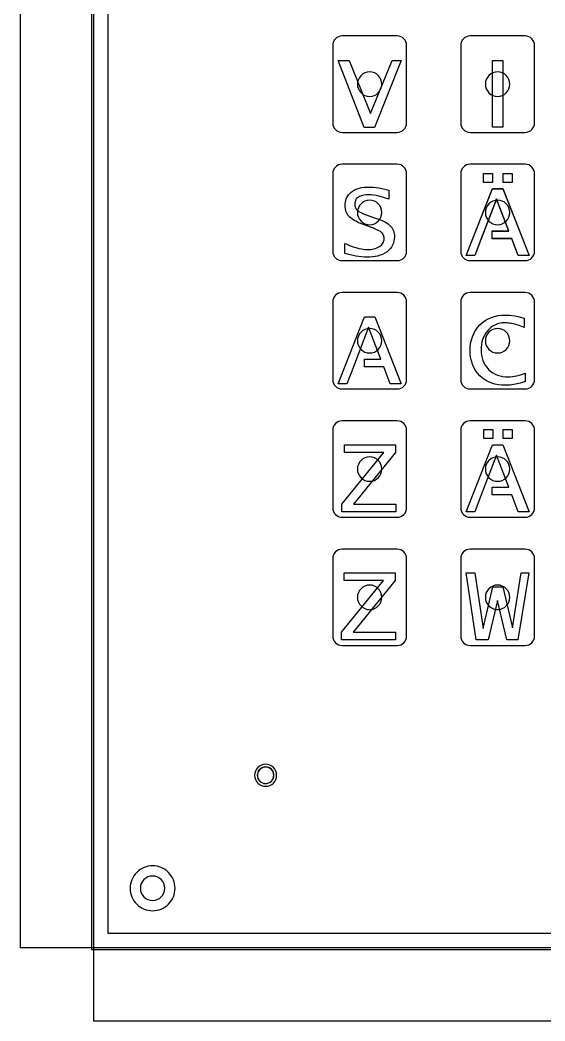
# Model space of a CAD drawing. Extents: x -337 to 6273, y 368 to 2065.
# Drawn here: x -337 to -208.3, y 1389.5 to 1634.7 of the extents above; entities that cross this region are included whole.
import ezdxf

# ---------------------------------------------------------------- set-up
doc = ezdxf.new("R2010")
doc.units = 0
doc.header["$LTSCALE"] = 100
doc.layers.add('EBENE_1', color=1, linetype='CONTINUOUS')

msp = doc.modelspace()

# ---------------------------------------------------------------- linework, layer by layer
at = {"layer": 'EBENE_1', "color": 5}
msp.add_lwpolyline([(130.044918, 1407.471422), (148.044918, 1407.471422), (148.044918, 1856.471422), (130.044918, 1856.471422), (130.044918, 1874.471422), (-318.955082, 1874.471422), (-318.955082, 1856.471422), (-336.955082, 1856.471422), (-336.955082, 1407.471422), (-318.955082, 1407.471422), (-318.955082, 1389.471422), (130.044918, 1389.471422), (130.044918, 1407.471422)], close=True, dxfattribs=at)
for points in [[(-318.955082, 1874.471422), (-318.955082, 1389.471422)], [(-336.955082, 1407.471422), (148.044918, 1407.471422)]]:
    msp.add_lwpolyline(points, dxfattribs=at)
at = {"layer": 'EBENE_1', "color": 7}
for points in [[(-319.455082, 1856.971422), (-319.455082, 1406.971422)], [(-319.455082, 1406.971422), (130.544918, 1406.971422)]]:
    msp.add_lwpolyline(points, dxfattribs=at)
for points in [[(130.544918, 1856.971422), (-319.455082, 1856.971422), (-319.455082, 1406.971422), (130.544918, 1406.971422), (130.544918, 1856.971422)], [(-252.609039, 1608.371422), (-258.974745, 1624.771422), (-256.314778, 1624.771422), (-251.075134, 1611.733231), (-245.717053, 1624.771422), (-243.571783, 1624.771422), (-250.078096, 1608.371422), (-252.609039, 1608.371422)], [(-252.609039, 1608.371422), (-258.974745, 1624.771422), (-256.314778, 1624.771422), (-251.075134, 1611.733231), (-245.717053, 1624.771422), (-243.571783, 1624.771422), (-250.078096, 1608.371422), (-252.609039, 1608.371422)], [(-218.650547, 1608.389604), (-221.168708, 1608.389604), (-221.168708, 1624.75324), (-218.650547, 1624.75324), (-218.650547, 1608.389604)], [(-218.650547, 1608.389604), (-221.168708, 1608.389604), (-221.168708, 1624.75324), (-218.650547, 1624.75324), (-218.650547, 1608.389604)], [(-223.370759, 1594.871978), (-223.370759, 1597.083358), (-221.159379, 1597.083358), (-221.159379, 1594.871978), (-223.370759, 1594.871978)], [(-223.370759, 1594.871978), (-223.370759, 1597.083358), (-221.159379, 1597.083358), (-221.159379, 1594.871978), (-223.370759, 1594.871978)], [(-218.568966, 1594.871978), (-218.568966, 1597.083358), (-216.357587, 1597.083358), (-216.357587, 1594.871978), (-218.568966, 1594.871978)], [(-218.568966, 1594.871978), (-218.568966, 1597.083358), (-216.357587, 1597.083358), (-216.357587, 1594.871978), (-218.568966, 1594.871978)], [(-212.182581, 1577.007786), (-214.84834, 1577.007786), (-216.396626, 1581.110982), (-221.190263, 1581.110981), (-221.190263, 1582.996496), (-217.150196, 1582.996496), (-220.158887, 1590.838495), (-223.891389, 1581.110982), (-225.465639, 1577.007786), (-227.636673, 1577.007786), (-221.168708, 1593.407786), (-218.650547, 1593.407786), (-212.182581, 1577.007786)], [(-212.182581, 1576.94415), (-214.84834, 1576.94415), (-216.396626, 1581.047345), (-221.190263, 1581.047345), (-221.190263, 1582.932859), (-217.150196, 1582.93286), (-220.158887, 1590.774859), (-223.891389, 1581.047345), (-225.465639, 1576.94415), (-227.636673, 1576.94415), (-221.168708, 1593.34415), (-218.650547, 1593.34415), (-212.182581, 1576.94415)], [(-243.546218, 1545.580513), (-246.211977, 1545.580513), (-247.760262, 1549.683709), (-252.553899, 1549.683709), (-252.553899, 1551.569223), (-248.513833, 1551.569223), (-251.522523, 1559.411222), (-255.255025, 1549.683709), (-256.829275, 1545.580513), (-259.00031, 1545.580513), (-252.532344, 1561.980513), (-250.014183, 1561.980513), (-243.546218, 1545.580513)], [(-243.546218, 1545.580513), (-246.211977, 1545.580513), (-247.760262, 1549.683709), (-252.553899, 1549.683709), (-252.553899, 1551.569223), (-248.513833, 1551.569223), (-251.522523, 1559.411222), (-255.255025, 1549.683709), (-256.829275, 1545.580513), (-259.00031, 1545.580513), (-252.532344, 1561.980513), (-250.014183, 1561.980513), (-243.546218, 1545.580513)], [(-223.306006, 1532.137263), (-223.306006, 1534.348642), (-221.094627, 1534.348642), (-221.094627, 1532.137263), (-223.306006, 1532.137263)], [(-223.306006, 1532.137263), (-223.306006, 1534.348642), (-221.094627, 1534.348642), (-221.094627, 1532.137263), (-223.306006, 1532.137263)], [(-218.504214, 1532.137263), (-218.504214, 1534.348642), (-216.292834, 1534.348642), (-216.292834, 1532.137263), (-218.504214, 1532.137263)], [(-218.504214, 1532.137263), (-218.504214, 1534.348642), (-216.292834, 1534.348642), (-216.292834, 1532.137263), (-218.504214, 1532.137263)], [(-251.273264, 1530.598695), (-244.935986, 1530.598695), (-244.935986, 1528.706879), (-255.213149, 1516.090511), (-244.833726, 1516.090511), (-244.833726, 1514.198695), (-258.076438, 1514.198695), (-258.076438, 1516.090511), (-247.786493, 1528.706879), (-257.450094, 1528.706879), (-257.450094, 1530.598695), (-251.273264, 1530.598695)], [(-251.273264, 1530.598695), (-244.935986, 1530.598695), (-244.935986, 1528.706879), (-255.213149, 1516.090511), (-244.833726, 1516.090511), (-244.833726, 1514.198695), (-258.076438, 1514.198695), (-258.076438, 1516.090511), (-247.786493, 1528.706879), (-257.450094, 1528.706879), (-257.450094, 1530.598695), (-251.273264, 1530.598695)], [(-212.182581, 1514.216877), (-214.84834, 1514.216877), (-216.396626, 1518.320072), (-221.190263, 1518.320072), (-221.190263, 1520.205587), (-217.150196, 1520.205587), (-220.158887, 1528.047586), (-223.891389, 1518.320072), (-225.465639, 1514.216877), (-227.636673, 1514.216877), (-221.168708, 1530.616877), (-218.650547, 1530.616877), (-212.182581, 1514.216877)], [(-212.182581, 1514.216877), (-214.84834, 1514.216877), (-216.396626, 1518.320072), (-221.190263, 1518.320072), (-221.190263, 1520.205587), (-217.150196, 1520.205587), (-220.158887, 1528.047586), (-223.891389, 1518.320072), (-225.465639, 1514.216877), (-227.636673, 1514.216877), (-221.168708, 1530.616877), (-218.650547, 1530.616877), (-212.182581, 1514.216877)], [(-251.273264, 1499.235059), (-245.01621, 1499.235059), (-245.01621, 1497.343243), (-255.293373, 1484.726875), (-244.91395, 1484.726875), (-244.91395, 1482.835059), (-258.156662, 1482.835059), (-258.156662, 1484.726875), (-247.866717, 1497.343243), (-257.530317, 1497.343243), (-257.530317, 1499.235059), (-251.273264, 1499.235059)], [(-251.273264, 1499.235059), (-245.01621, 1499.235059), (-245.01621, 1497.343243), (-255.293373, 1484.726875), (-244.91395, 1484.726875), (-244.91395, 1482.835059), (-258.156662, 1482.835059), (-258.156662, 1484.726875), (-247.866717, 1497.343243), (-257.530317, 1497.343243), (-257.530317, 1499.235059), (-251.273264, 1499.235059)], [(-225.144078, 1482.85324), (-227.585543, 1499.25324), (-225.438076, 1499.25324), (-223.444, 1485.627052), (-223.399261, 1485.627052), (-221.040882, 1495.789172), (-218.612199, 1495.789172), (-216.285777, 1485.780442), (-216.253821, 1485.780442), (-214.151093, 1499.25324), (-212.233711, 1499.25324), (-214.930828, 1482.85324), (-217.666291, 1482.85324), (-219.928801, 1492.478494), (-219.954366, 1492.478494), (-222.229658, 1482.85324), (-225.144078, 1482.85324)], [(-225.144078, 1482.85324), (-227.585543, 1499.25324), (-225.438076, 1499.25324), (-223.444, 1485.627052), (-223.399261, 1485.627052), (-221.040882, 1495.789172), (-218.612199, 1495.789172), (-216.285777, 1485.780442), (-216.253821, 1485.780442), (-214.151093, 1499.25324), (-212.233711, 1499.25324), (-214.930828, 1482.85324), (-217.666291, 1482.85324), (-219.928801, 1492.478494), (-219.954366, 1492.478494), (-222.229658, 1482.85324), (-225.144078, 1482.85324)]]:
    msp.add_lwpolyline(points, close=True, dxfattribs=at)
at = {"layer": 'EBENE_1', "color": 2}
msp.add_lwpolyline([(126.544918, 1852.971422), (-315.455082, 1852.971422), (-315.455082, 1410.971422), (126.544918, 1410.971422), (126.544918, 1852.971422)], close=True, dxfattribs=at)
at = {"layer": 'EBENE_1', "color": 1}
msp.add_lwpolyline([(126.544918, 1852.971422), (-315.455082, 1852.971422), (-315.455082, 1410.971422), (126.544918, 1410.971422), (126.544918, 1852.971422)], close=True, dxfattribs=at)
at = {"layer": 'EBENE_1', "color": 2}
for points in [[(-244.505078, 1630.750127), (-258.00509, 1630.750127, 0.199586), (-259.631423, 1630.076468, 0.199586), (-260.305082, 1628.450135), (-260.305082, 1609.450118, 0.199586), (-259.631423, 1607.823786, 0.199586), (-258.00509, 1607.150127), (-244.505073, 1607.150127, 0.199586), (-242.878741, 1607.823786, 0.199586), (-242.205082, 1609.450118), (-242.205082, 1628.450135, 0.199586), (-242.878742, 1630.076468, 0.199586), (-244.505078, 1630.750127)], [(-213.145078, 1630.750127), (-226.64509, 1630.750127, 0.199586), (-228.271423, 1630.076468, 0.199586), (-228.945082, 1628.450135), (-228.945082, 1609.450118, 0.199586), (-228.271423, 1607.823786, 0.199586), (-226.64509, 1607.150127), (-213.145073, 1607.150127, 0.199586), (-211.518741, 1607.823786, 0.199586), (-210.845082, 1609.450118), (-210.845082, 1628.450135, 0.199586), (-211.518742, 1630.076468, 0.199586), (-213.145078, 1630.750127)], [(-244.505078, 1599.324127), (-258.00509, 1599.324127, 0.199586), (-259.631423, 1598.650468, 0.199586), (-260.305082, 1597.024135), (-260.305082, 1578.024118, 0.199586), (-259.631423, 1576.397786, 0.199586), (-258.00509, 1575.724127), (-244.505073, 1575.724127, 0.199586), (-242.878741, 1576.397786, 0.199586), (-242.205082, 1578.024118), (-242.205082, 1597.024135, 0.199586), (-242.878742, 1598.650468, 0.199586), (-244.505078, 1599.324127)], [(-213.145078, 1599.324127), (-226.64509, 1599.324127, 0.199586), (-228.271423, 1598.650468, 0.199586), (-228.945082, 1597.024135), (-228.945082, 1578.024118, 0.199586), (-228.271423, 1576.397786, 0.199586), (-226.64509, 1575.724127), (-213.145073, 1575.724127, 0.199586), (-211.518741, 1576.397786, 0.199586), (-210.845082, 1578.024118), (-210.845082, 1597.024135, 0.199586), (-211.518742, 1598.650468, 0.199586), (-213.145078, 1599.324127)], [(-244.505078, 1567.898127), (-258.00509, 1567.898127, 0.199586), (-259.631423, 1567.224468, 0.199586), (-260.305082, 1565.598135), (-260.305082, 1546.598118, 0.199586), (-259.631423, 1544.971786, 0.199586), (-258.00509, 1544.298127), (-244.505073, 1544.298127, 0.199586), (-242.878741, 1544.971786, 0.199586), (-242.205082, 1546.598118), (-242.205082, 1565.598135, 0.199586), (-242.878742, 1567.224468, 0.199586), (-244.505078, 1567.898127)], [(-213.145078, 1567.898127), (-226.64509, 1567.898127, 0.199586), (-228.271423, 1567.224468, 0.199586), (-228.945082, 1565.598135), (-228.945082, 1546.598118, 0.199586), (-228.271423, 1544.971786, 0.199586), (-226.64509, 1544.298127), (-213.145073, 1544.298127, 0.199586), (-211.518741, 1544.971786, 0.199586), (-210.845082, 1546.598118), (-210.845082, 1565.598135, 0.199586), (-211.518742, 1567.224468, 0.199586), (-213.145078, 1567.898127)], [(-244.505078, 1536.472127), (-258.00509, 1536.472127, 0.199586), (-259.631423, 1535.798468, 0.199586), (-260.305082, 1534.172135), (-260.305082, 1515.172118, 0.199586), (-259.631423, 1513.545786, 0.199586), (-258.00509, 1512.872127), (-244.505073, 1512.872127, 0.199586), (-242.878741, 1513.545786, 0.199586), (-242.205082, 1515.172118), (-242.205082, 1534.172135, 0.199586), (-242.878742, 1535.798468, 0.199586), (-244.505078, 1536.472127)], [(-213.145078, 1536.472127), (-226.64509, 1536.472127, 0.199586), (-228.271423, 1535.798468, 0.199586), (-228.945082, 1534.172135), (-228.945082, 1515.172118, 0.199586), (-228.271423, 1513.545786, 0.199586), (-226.64509, 1512.872127), (-213.145073, 1512.872127, 0.199586), (-211.518741, 1513.545786, 0.199586), (-210.845082, 1515.172118), (-210.845082, 1534.172135, 0.199586), (-211.518742, 1535.798468, 0.199586), (-213.145078, 1536.472127)], [(-244.505078, 1505.046127), (-258.00509, 1505.046127, 0.199586), (-259.631423, 1504.372468, 0.199586), (-260.305082, 1502.746135), (-260.305082, 1483.746118, 0.199586), (-259.631423, 1482.119786, 0.199586), (-258.00509, 1481.446127), (-244.505073, 1481.446127, 0.199586), (-242.878741, 1482.119786, 0.199586), (-242.205082, 1483.746118), (-242.205082, 1502.746135, 0.199586), (-242.878742, 1504.372468, 0.199586), (-244.505078, 1505.046127)], [(-213.145078, 1505.046127), (-226.64509, 1505.046127, 0.199586), (-228.271423, 1504.372468, 0.199586), (-228.945082, 1502.746135), (-228.945082, 1483.746118, 0.199586), (-228.271423, 1482.119786, 0.199586), (-226.64509, 1481.446127), (-213.145073, 1481.446127, 0.199586), (-211.518741, 1482.119786, 0.199586), (-210.845082, 1483.746118), (-210.845082, 1502.746135, 0.199586), (-211.518742, 1504.372468, 0.199586), (-213.145078, 1505.046127)], [(-279.455117, 1449.671876, 0.199589), (-278.664306, 1447.762687, 0.199589), (-276.755117, 1446.971876, 0.199589), (-274.845929, 1447.762687, 0.199589), (-274.055117, 1449.671876, 0.199589), (-274.845929, 1451.581064, 0.199589), (-276.755117, 1452.371876, 0.199589), (-278.664306, 1451.581064, 0.199589), (-279.455117, 1449.671876)], [(-304.455082, 1427.471422, 0.199589), (-308.344169, 1425.86051, 0.199589), (-309.955082, 1421.971422, 0.199589), (-308.344169, 1418.082335, 0.199589), (-304.455082, 1416.471422, 0.199589), (-300.565995, 1418.082335, 0.199589), (-298.955082, 1421.971422, 0.199589), (-300.565995, 1425.86051, 0.199589), (-304.455082, 1427.471422)]]:
    msp.add_lwpolyline(points, format="xyb", close=True, dxfattribs=at)
at = {"layer": 'EBENE_1', "color": 1}
for points in [[(-248.255082, 1618.950127, 0.199589), (-249.133762, 1621.071447, 0.199589), (-251.255082, 1621.950127, 0.199589), (-253.376402, 1621.071447, 0.199589), (-254.255082, 1618.950127, 0.199589), (-253.376402, 1616.828806, 0.199589), (-251.255082, 1615.950127, 0.199589), (-249.133762, 1616.828806, 0.199589), (-248.255082, 1618.950127)], [(-216.895082, 1618.950127, 0.199589), (-217.773762, 1621.071447, 0.199589), (-219.895082, 1621.950127, 0.199589), (-222.016402, 1621.071447, 0.199589), (-222.895082, 1618.950127, 0.199589), (-222.016402, 1616.828806, 0.199589), (-219.895082, 1615.950127, 0.199589), (-217.773762, 1616.828806, 0.199589), (-216.895082, 1618.950127)], [(-248.255082, 1587.524127, 0.199589), (-249.133762, 1589.645447, 0.199589), (-251.255082, 1590.524127, 0.199589), (-253.376402, 1589.645447, 0.199589), (-254.255082, 1587.524127, 0.199589), (-253.376402, 1585.402806, 0.199589), (-251.255082, 1584.524127, 0.199589), (-249.133762, 1585.402806, 0.199589), (-248.255082, 1587.524127)], [(-216.895082, 1587.524127, 0.199589), (-217.773762, 1589.645447, 0.199589), (-219.895082, 1590.524127, 0.199589), (-222.016402, 1589.645447, 0.199589), (-222.895082, 1587.524127, 0.199589), (-222.016402, 1585.402806, 0.199589), (-219.895082, 1584.524127, 0.199589), (-217.773762, 1585.402806, 0.199589), (-216.895082, 1587.524127)], [(-248.255082, 1556.098127, 0.199589), (-249.133762, 1558.219447, 0.199589), (-251.255082, 1559.098127, 0.199589), (-253.376402, 1558.219447, 0.199589), (-254.255082, 1556.098127, 0.199589), (-253.376402, 1553.976806, 0.199589), (-251.255082, 1553.098127, 0.199589), (-249.133762, 1553.976806, 0.199589), (-248.255082, 1556.098127)], [(-216.895082, 1556.098127, 0.199589), (-217.773762, 1558.219447, 0.199589), (-219.895082, 1559.098127, 0.199589), (-222.016402, 1558.219447, 0.199589), (-222.895082, 1556.098127, 0.199589), (-222.016402, 1553.976806, 0.199589), (-219.895082, 1553.098127, 0.199589), (-217.773762, 1553.976806, 0.199589), (-216.895082, 1556.098127)], [(-248.255082, 1524.672127, 0.199589), (-249.133762, 1526.793447, 0.199589), (-251.255082, 1527.672127, 0.199589), (-253.376402, 1526.793447, 0.199589), (-254.255082, 1524.672127, 0.199589), (-253.376402, 1522.550806, 0.199589), (-251.255082, 1521.672127, 0.199589), (-249.133762, 1522.550806, 0.199589), (-248.255082, 1524.672127)], [(-216.895082, 1524.672127, 0.199589), (-217.773762, 1526.793447, 0.199589), (-219.895082, 1527.672127, 0.199589), (-222.016402, 1526.793447, 0.199589), (-222.895082, 1524.672127, 0.199589), (-222.016402, 1522.550806, 0.199589), (-219.895082, 1521.672127, 0.199589), (-217.773762, 1522.550806, 0.199589), (-216.895082, 1524.672127)], [(-248.255082, 1493.246127, 0.199589), (-249.133762, 1495.367447, 0.199589), (-251.255082, 1496.246127, 0.199589), (-253.376402, 1495.367447, 0.199589), (-254.255082, 1493.246127, 0.199589), (-253.376402, 1491.124806, 0.199589), (-251.255082, 1490.246127, 0.199589), (-249.133762, 1491.124806, 0.199589), (-248.255082, 1493.246127)], [(-216.895082, 1493.246127, 0.199589), (-217.773762, 1495.367447, 0.199589), (-219.895082, 1496.246127, 0.199589), (-222.016402, 1495.367447, 0.199589), (-222.895082, 1493.246127, 0.199589), (-222.016402, 1491.124806, 0.199589), (-219.895082, 1490.246127, 0.199589), (-217.773762, 1491.124806, 0.199589), (-216.895082, 1493.246127)], [(-278.755117, 1449.671876, 0.199589), (-278.169331, 1448.257662, 0.199589), (-276.755117, 1447.671876, 0.199589), (-275.340904, 1448.257662, 0.199589), (-274.755117, 1449.671876, 0.199589), (-275.340904, 1451.086089, 0.199589), (-276.755117, 1451.671876, 0.199589), (-278.169331, 1451.086089, 0.199589), (-278.755117, 1449.671876)], [(-301.455082, 1421.971422, 0.199589), (-302.333762, 1424.092743, 0.199589), (-304.455082, 1424.971422, 0.199589), (-306.576402, 1424.092743, 0.199589), (-307.455082, 1421.971422, 0.199589), (-306.576402, 1419.850102, 0.199589), (-304.455082, 1418.971422, 0.199589), (-302.333762, 1419.850102, 0.199589), (-301.455082, 1421.971422)]]:
    msp.add_lwpolyline(points, format="xyb", close=True, dxfattribs=at)
at = {"layer": 'EBENE_1', "color": 7}
for points in [[(-246.550115, 1592.960673), (-246.550115, 1590.774859), (-247.839745, 1591.226405), (-248.973184, 1591.535722), (-249.620136, 1591.670008), (-250.220454, 1591.763652), (-250.877895, 1591.82824), (-251.484176, 1591.848592), (-252.125193, 1591.826158), (-252.648646, 1591.766984), (-253.287498, 1591.622722, 0.042851), (-253.763972, 1591.435356), (-254.030509, 1591.282243), (-254.25035, 1591.114933), (-254.457321, 1590.902893, 0.040795), (-254.622341, 1590.668192), (-254.745623, 1590.414776), (-254.834919, 1590.127009), (-254.880589, 1589.856449), (-254.897114, 1589.547735, 0.045664), (-254.856208, 1589.100776, 0.052241), (-254.74511, 1588.724246, 0.057912), (-254.545775, 1588.365359, 0.055266), (-254.257987, 1588.045786), (-254.036994, 1587.870926), (-253.716361, 1587.666024), (-253.454379, 1587.523035), (-253.126836, 1587.364018), (-252.595741, 1587.137253), (-251.893217, 1586.876184), (-250.282617, 1586.313752), (-248.748712, 1585.789668), (-248.002851, 1585.491002), (-247.390063, 1585.176461), (-246.727984, 1584.730392), (-246.216928, 1584.263581, -0.048368), (-245.754332, 1583.661399, -0.050395), (-245.432227, 1583.007463, -0.046953), (-245.248548, 1582.325621, -0.042351), (-245.182383, 1581.545864), (-245.210373, 1580.996464), (-245.289741, 1580.494972), (-245.435133, 1579.977972), (-245.63771, 1579.499162), (-245.899889, 1579.050073), (-246.226834, 1578.624081), (-246.580841, 1578.260367), (-247.003895, 1577.909231), (-247.52779, 1577.560914), (-248.111479, 1577.257766), (-248.686555, 1577.028179), (-249.326751, 1576.836976), (-249.928685, 1576.708267), (-250.594017, 1576.613985), (-251.208209, 1576.565148), (-251.880434, 1576.547891), (-252.517689, 1576.566715), (-253.269189, 1576.630011), (-253.91535, 1576.71288), (-254.648598, 1576.833007), (-254.981146, 1576.895382), (-255.331892, 1576.965953), (-255.663837, 1577.036942), (-256.012216, 1577.115537), (-256.659528, 1577.271776), (-257.364144, 1577.455451), (-257.364144, 1579.948047), (-257.024638, 1579.797743), (-256.698652, 1579.658499), (-256.354736, 1579.517284), (-256.025652, 1579.387939), (-255.305665, 1579.126331), (-254.654764, 1578.917927), (-253.906059, 1578.716237), (-253.244203, 1578.577458), (-252.469213, 1578.471454), (-251.803739, 1578.439707), (-250.957015, 1578.481493), (-250.258113, 1578.592632), (-249.865156, 1578.695252), (-249.514405, 1578.817894), (-249.149042, 1578.984677), (-248.825407, 1579.174703), (-248.574241, 1579.358638), (-248.365146, 1579.547029), (-248.163598, 1579.776234), (-248.003499, 1580.014635), (-247.874439, 1580.27915), (-247.78252, 1580.562456), (-247.731357, 1580.842534), (-247.713326, 1581.149605, 0.046553), (-247.755416, 1581.60069, 0.053921), (-247.868773, 1581.975337, 0.060677), (-248.074347, 1582.332093, 0.057849), (-248.371627, 1582.645163), (-248.612325, 1582.822643), (-249.00433, 1583.055204), (-249.301233, 1583.207826), (-249.683512, 1583.386449), (-250.281905, 1583.639951), (-251.087917, 1583.948982), (-252.775212, 1584.562544), (-253.270032, 1584.752293), (-253.709277, 1584.932898), (-254.198782, 1585.150797), (-254.61918, 1585.355603), (-255.099025, 1585.615839), (-255.48846, 1585.855752), (-255.942355, 1586.185069), (-256.271237, 1586.479925, -0.055874), (-256.713768, 1587.037914, -0.055167), (-257.026612, 1587.68778, -0.045584), (-257.188821, 1588.330198), (-257.249102, 1589.100346), (-257.228216, 1589.607695), (-257.169479, 1590.065807), (-257.057028, 1590.554183), (-256.902351, 1590.995238), (-256.686658, 1591.433213), (-256.421719, 1591.833712), (-256.113128, 1592.192462), (-255.747153, 1592.526067), (-255.303867, 1592.841406), (-254.798506, 1593.116495), (-254.304304, 1593.319806), (-253.744062, 1593.48987), (-253.224016, 1593.601589), (-252.641761, 1593.683753), (-252.109829, 1593.725553), (-251.522523, 1593.740408), (-250.349652, 1593.688889), (-249.012562, 1593.519478), (-247.849076, 1593.291239), (-246.550115, 1592.960673)], [(-246.550115, 1592.960673), (-246.550115, 1590.774859), (-247.839745, 1591.226405), (-248.973184, 1591.535722), (-249.620136, 1591.670008), (-250.220454, 1591.763652), (-250.877895, 1591.82824), (-251.484176, 1591.848592), (-252.125193, 1591.826158), (-252.648646, 1591.766984), (-253.287498, 1591.622722, 0.042851), (-253.763972, 1591.435356), (-254.030509, 1591.282243), (-254.25035, 1591.114933), (-254.457321, 1590.902893, 0.040795), (-254.622341, 1590.668192), (-254.745623, 1590.414776), (-254.834919, 1590.127009), (-254.880589, 1589.856449), (-254.897114, 1589.547735, 0.045664), (-254.856208, 1589.100776, 0.052241), (-254.74511, 1588.724246, 0.057912), (-254.545775, 1588.365359, 0.055266), (-254.257987, 1588.045786), (-254.036994, 1587.870926), (-253.716361, 1587.666024), (-253.454379, 1587.523035), (-253.126836, 1587.364018), (-252.595741, 1587.137253), (-251.893217, 1586.876184), (-250.282617, 1586.313752), (-248.748712, 1585.789668), (-248.002851, 1585.491002), (-247.390063, 1585.176461), (-246.727984, 1584.730392), (-246.216928, 1584.263581, -0.048368), (-245.754332, 1583.661399, -0.050395), (-245.432227, 1583.007463, -0.046953), (-245.248548, 1582.325621, -0.042351), (-245.182383, 1581.545864), (-245.210373, 1580.996464), (-245.289741, 1580.494972), (-245.435133, 1579.977972), (-245.63771, 1579.499162), (-245.899889, 1579.050073), (-246.226834, 1578.624081), (-246.580841, 1578.260367), (-247.003895, 1577.909231), (-247.52779, 1577.560914), (-248.111479, 1577.257766), (-248.686555, 1577.028179), (-249.326751, 1576.836976), (-249.928685, 1576.708267), (-250.594017, 1576.613985), (-251.208209, 1576.565148), (-251.880434, 1576.547891), (-252.517689, 1576.566715), (-253.269189, 1576.630011), (-253.91535, 1576.71288), (-254.648598, 1576.833007), (-254.981146, 1576.895382), (-255.331892, 1576.965953), (-255.663837, 1577.036942), (-256.012216, 1577.115537), (-256.659528, 1577.271776), (-257.364144, 1577.455451), (-257.364144, 1579.948047), (-257.024638, 1579.797743), (-256.698652, 1579.658499), (-256.354736, 1579.517284), (-256.025652, 1579.387939), (-255.305665, 1579.126331), (-254.654764, 1578.917927), (-253.906059, 1578.716237), (-253.244203, 1578.577458), (-252.469213, 1578.471454), (-251.803739, 1578.439707), (-250.957015, 1578.481493), (-250.258113, 1578.592632), (-249.865156, 1578.695252), (-249.514405, 1578.817894), (-249.149042, 1578.984677), (-248.825407, 1579.174703), (-248.574241, 1579.358638), (-248.365146, 1579.547029), (-248.163598, 1579.776234), (-248.003499, 1580.014635), (-247.874439, 1580.27915), (-247.78252, 1580.562456), (-247.731357, 1580.842534), (-247.713326, 1581.149605, 0.046553), (-247.755416, 1581.60069, 0.053921), (-247.868773, 1581.975337, 0.060677), (-248.074347, 1582.332093, 0.057849), (-248.371627, 1582.645163), (-248.612325, 1582.822643), (-249.00433, 1583.055204), (-249.301233, 1583.207826), (-249.683512, 1583.386449), (-250.281905, 1583.639951), (-251.087917, 1583.948982), (-252.775212, 1584.562544), (-253.270032, 1584.752293), (-253.709277, 1584.932898), (-254.198782, 1585.150797), (-254.61918, 1585.355603), (-255.099025, 1585.615839), (-255.48846, 1585.855752), (-255.942355, 1586.185069), (-256.271237, 1586.479925, -0.055874), (-256.713768, 1587.037914, -0.055167), (-257.026612, 1587.68778, -0.045584), (-257.188821, 1588.330198), (-257.249102, 1589.100346), (-257.228216, 1589.607695), (-257.169479, 1590.065807), (-257.057028, 1590.554183), (-256.902351, 1590.995238), (-256.686658, 1591.433213), (-256.421719, 1591.833712), (-256.113128, 1592.192462), (-255.747153, 1592.526067), (-255.303867, 1592.841406), (-254.798506, 1593.116495), (-254.304304, 1593.319806), (-253.744062, 1593.48987), (-253.224016, 1593.601589), (-252.641761, 1593.683753), (-252.109829, 1593.725553), (-251.522523, 1593.740408), (-250.349652, 1593.688889), (-249.012562, 1593.519478), (-247.849076, 1593.291239), (-246.550115, 1592.960673)], [(-213.17962, 1546.091815), (-214.398588, 1545.702611), (-215.526568, 1545.432633), (-216.783126, 1545.243828), (-217.947507, 1545.184254), (-218.845995, 1545.216692), (-219.668677, 1545.308695), (-220.54234, 1545.482266), (-221.342109, 1545.721172), (-222.150272, 1546.055666), (-222.896155, 1546.464134), (-223.595211, 1546.954388), (-224.2493, 1547.529851), (-224.831369, 1548.166066), (-225.325849, 1548.841907), (-225.744078, 1549.572076), (-226.085565, 1550.359446), (-226.33209, 1551.145894), (-226.510892, 1552.002956), (-226.606088, 1552.81309), (-226.639635, 1553.697427), (-226.606309, 1554.593445), (-226.511653, 1555.415508), (-226.334136, 1556.2849), (-226.089412, 1557.083676), (-225.750058, 1557.885341), (-225.33481, 1558.629214), (-224.841724, 1559.321705), (-224.262082, 1559.973654), (-223.619301, 1560.557673), (-222.938125, 1561.053794), (-222.201918, 1561.474444), (-221.409895, 1561.817745), (-220.617443, 1562.066408), (-219.755525, 1562.24665), (-218.939405, 1562.342889), (-218.049768, 1562.376772), (-216.919605, 1562.328337), (-215.697896, 1562.174817), (-214.590874, 1561.953505), (-213.396923, 1561.635385), (-213.396923, 1559.321745), (-214.604768, 1559.817401), (-215.702763, 1560.158254, 0.030009), (-216.971181, 1560.407443, 0.033509), (-218.126463, 1560.484956), (-218.738741, 1560.45665), (-219.303783, 1560.375868), (-219.886847, 1560.228921), (-220.43133, 1560.024417), (-220.952499, 1559.756765), (-221.44884, 1559.424892), (-221.887666, 1559.056346), (-222.312745, 1558.618705), (-222.715112, 1558.111763), (-223.059122, 1557.573358), (-223.344157, 1557.007182), (-223.577798, 1556.398425), (-223.745545, 1555.797484), (-223.867242, 1555.146554), (-223.932429, 1554.530856), (-223.955301, 1553.8636), (-223.928762, 1553.181737), (-223.853205, 1552.554013), (-223.712891, 1551.894668), (-223.518958, 1551.285211), (-223.254115, 1550.680063), (-222.929036, 1550.11375), (-222.549229, 1549.591763), (-222.101833, 1549.095712), (-221.60568, 1548.648234), (-221.08358, 1548.268369), (-220.517196, 1547.943285), (-219.911964, 1547.678448), (-219.302513, 1547.484558), (-218.643175, 1547.344282), (-218.015615, 1547.268767), (-217.333945, 1547.242243), (-216.828401, 1547.260245), (-216.268727, 1547.3182), (-215.766906, 1547.399818), (-215.218066, 1547.5173), (-214.273695, 1547.779193), (-213.179619, 1548.162586), (-213.17962, 1546.091815)], [(-213.17962, 1546.091815), (-214.398588, 1545.702611), (-215.526568, 1545.432633), (-216.783126, 1545.243828), (-217.947507, 1545.184254), (-218.845995, 1545.216692), (-219.668677, 1545.308695), (-220.54234, 1545.482266), (-221.342109, 1545.721172), (-222.150272, 1546.055666), (-222.896155, 1546.464134), (-223.595211, 1546.954388), (-224.2493, 1547.529851), (-224.831369, 1548.166066), (-225.325849, 1548.841907), (-225.744078, 1549.572076), (-226.085565, 1550.359446), (-226.33209, 1551.145894), (-226.510892, 1552.002956), (-226.606088, 1552.81309), (-226.639635, 1553.697427), (-226.606309, 1554.593445), (-226.511653, 1555.415508), (-226.334136, 1556.2849), (-226.089412, 1557.083676), (-225.750058, 1557.885341), (-225.33481, 1558.629214), (-224.841724, 1559.321705), (-224.262082, 1559.973654), (-223.619301, 1560.557673), (-222.938125, 1561.053794), (-222.201918, 1561.474444), (-221.409895, 1561.817745), (-220.617443, 1562.066408), (-219.755525, 1562.24665), (-218.939405, 1562.342889), (-218.049768, 1562.376772), (-216.919605, 1562.328337), (-215.697896, 1562.174817), (-214.590874, 1561.953505), (-213.396923, 1561.635385), (-213.396923, 1559.321745), (-214.604768, 1559.817401), (-215.702763, 1560.158254, 0.030009), (-216.971181, 1560.407443, 0.033509), (-218.126463, 1560.484956), (-218.738741, 1560.45665), (-219.303783, 1560.375868), (-219.886847, 1560.228921), (-220.43133, 1560.024417), (-220.952499, 1559.756765), (-221.44884, 1559.424892), (-221.887666, 1559.056346), (-222.312745, 1558.618705), (-222.715112, 1558.111763), (-223.059122, 1557.573358), (-223.344157, 1557.007182), (-223.577798, 1556.398425), (-223.745545, 1555.797484), (-223.867242, 1555.146554), (-223.932429, 1554.530856), (-223.955301, 1553.8636), (-223.928762, 1553.181737), (-223.853205, 1552.554013), (-223.712891, 1551.894668), (-223.518958, 1551.285211), (-223.254115, 1550.680063), (-222.929036, 1550.11375), (-222.549229, 1549.591763), (-222.101833, 1549.095712), (-221.60568, 1548.648234), (-221.08358, 1548.268369), (-220.517196, 1547.943285), (-219.911964, 1547.678448), (-219.302513, 1547.484558), (-218.643175, 1547.344282), (-218.015615, 1547.268767), (-217.333945, 1547.242243), (-216.828401, 1547.260245), (-216.268727, 1547.3182), (-215.766906, 1547.399818), (-215.218066, 1547.5173), (-214.273695, 1547.779193), (-213.179619, 1548.162586), (-213.17962, 1546.091815)], [(-304.455082, 1424.971422, 0.199589), (-306.576402, 1424.092743, 0.199589), (-307.455082, 1421.971422, 0.199589), (-306.576402, 1419.850102, 0.199589), (-304.455082, 1418.971422, 0.199589), (-302.333762, 1419.850102, 0.199589), (-301.455082, 1421.971422, 0.199589), (-302.333762, 1424.092743, 0.199589), (-304.455082, 1424.971422)], [(-304.455082, 1424.971422, 0.199589), (-306.576402, 1424.092743, 0.199589), (-307.455082, 1421.971422, 0.199589), (-306.576402, 1419.850102, 0.199589), (-304.455082, 1418.971422, 0.199589), (-302.333762, 1419.850102, 0.199589), (-301.455082, 1421.971422, 0.199589), (-302.333762, 1424.092743, 0.199589), (-304.455082, 1424.971422)]]:
    msp.add_lwpolyline(points, format="xyb", close=True, dxfattribs=at)
at = {"layer": 'EBENE_1', "color": 5}
msp.add_lwpolyline([(-278.805117, 1449.671876, 0.199589), (-278.204686, 1448.222307, 0.199589), (-276.755117, 1447.621876, 0.199589), (-275.305548, 1448.222307, 0.199589), (-274.705117, 1449.671876, 0.199589), (-275.305548, 1451.121444, 0.199589), (-276.755117, 1451.721876, 0.199589), (-278.204686, 1451.121444, 0.199589), (-278.805117, 1449.671876)], format="xyb", close=True, dxfattribs=at)

doc.saveas('drawing.dxf')
